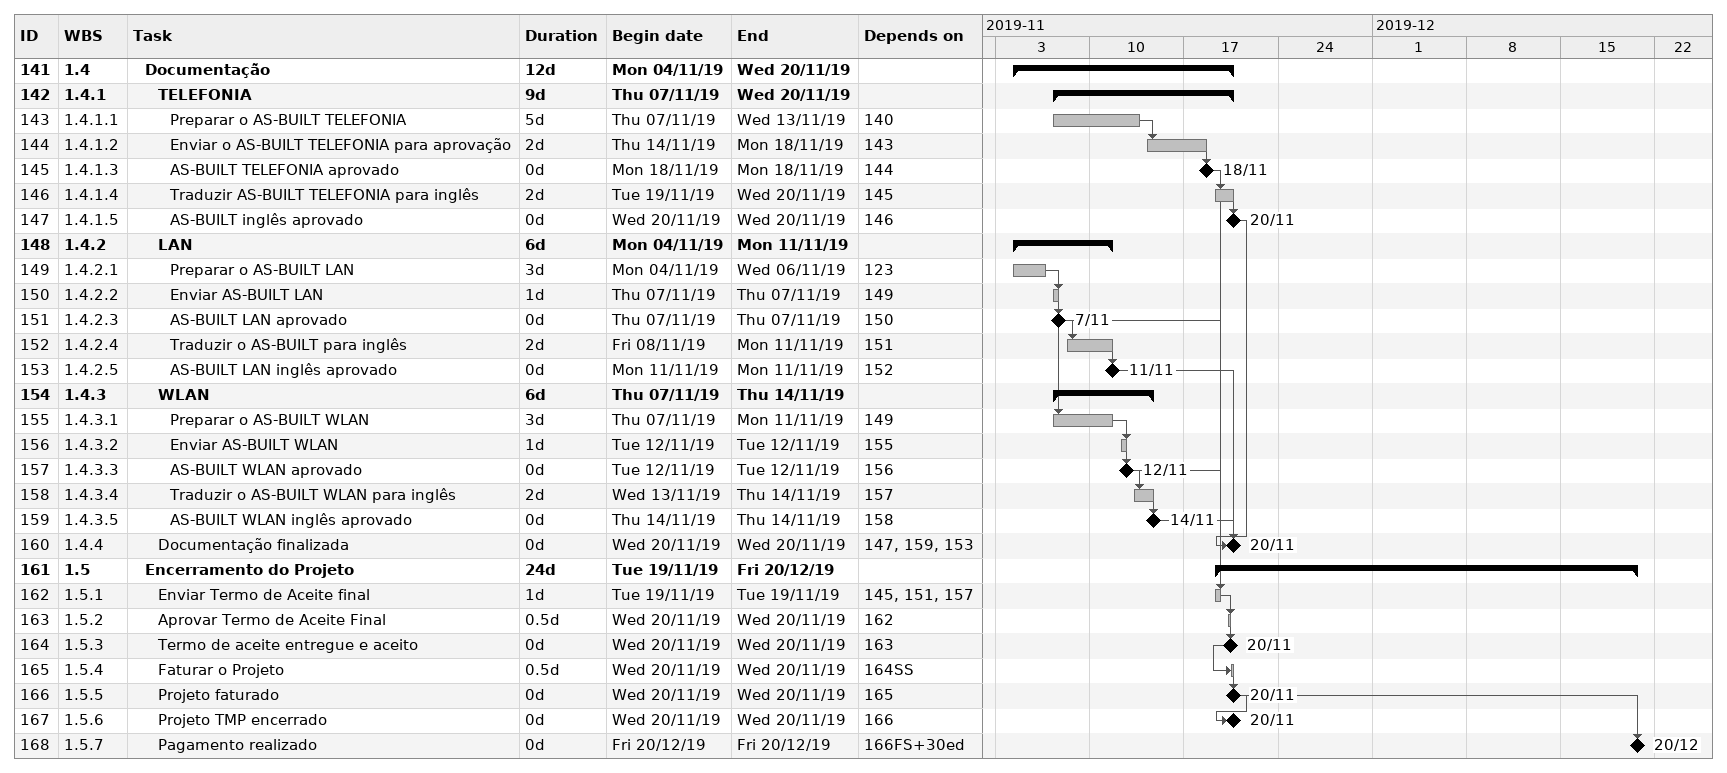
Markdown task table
| ID | WBS | Task | Duration | Start | Finish | Predecessors |
|---|---|---|---|---|---|---|
| 141 | 1.4 | **Documentação** | 12d | 2019-11-04 | 2019-11-20 |  |
| 142 | 1.4.1 | **TELEFONIA** | 9d | 2019-11-07 | 2019-11-20 |  |
| 143 | 1.4.1.1 | Preparar o AS-BUILT TELEFONIA | 5d | 2019-11-07 | 2019-11-13 | 140 |
| 144 | 1.4.1.2 | Enviar o AS-BUILT TELEFONIA para aprovação | 2d | 2019-11-14 | 2019-11-18 | 143 |
| 145 | 1.4.1.3 | AS-BUILT TELEFONIA aprovado | 0d | 2019-11-18 | 2019-11-18 | 144 |
| 146 | 1.4.1.4 | Traduzir AS-BUILT TELEFONIA para inglês | 2d | 2019-11-19 | 2019-11-20 | 145 |
| 147 | 1.4.1.5 | AS-BUILT inglês aprovado | 0d | 2019-11-20 | 2019-11-20 | 146 |
| 148 | 1.4.2 | **LAN** | 6d | 2019-11-04 | 2019-11-11 |  |
| 149 | 1.4.2.1 | Preparar o AS-BUILT LAN | 3d | 2019-11-04 | 2019-11-06 | 123 |
| 150 | 1.4.2.2 | Enviar AS-BUILT LAN | 1d | 2019-11-07 | 2019-11-07 | 149 |
| 151 | 1.4.2.3 | AS-BUILT LAN aprovado | 0d | 2019-11-07 | 2019-11-07 | 150 |
| 152 | 1.4.2.4 | Traduzir o AS-BUILT para inglês | 2d | 2019-11-08 | 2019-11-11 | 151 |
| 153 | 1.4.2.5 | AS-BUILT LAN inglês aprovado | 0d | 2019-11-11 | 2019-11-11 | 152 |
| 154 | 1.4.3 | **WLAN** | 6d | 2019-11-07 | 2019-11-14 |  |
| 155 | 1.4.3.1 | Preparar o AS-BUILT WLAN | 3d | 2019-11-07 | 2019-11-11 | 149 |
| 156 | 1.4.3.2 | Enviar AS-BUILT WLAN | 1d | 2019-11-12 | 2019-11-12 | 155 |
| 157 | 1.4.3.3 | AS-BUILT WLAN aprovado | 0d | 2019-11-12 | 2019-11-12 | 156 |
| 158 | 1.4.3.4 | Traduzir o AS-BUILT WLAN para inglês | 2d | 2019-11-13 | 2019-11-14 | 157 |
| 159 | 1.4.3.5 | AS-BUILT WLAN inglês aprovado | 0d | 2019-11-14 | 2019-11-14 | 158 |
| 160 | 1.4.4 | Documentação finalizada | 0d | 2019-11-20 | 2019-11-20 | 147, 159, 153 |
| 161 | 1.5 | **Encerramento do Projeto** | 24d | 2019-11-19 | 2019-12-20 |  |
| 162 | 1.5.1 | Enviar Termo de Aceite final | 1d | 2019-11-19 | 2019-11-19 | 145, 151, 157 |
| 163 | 1.5.2 | Aprovar Termo de Aceite Final | 0.5d | 2019-11-20 | 2019-11-20 | 162 |
| 164 | 1.5.3 | Termo de aceite entregue e aceito | 0d | 2019-11-20 | 2019-11-20 | 163 |
| 165 | 1.5.4 | Faturar o Projeto | 0.5d | 2019-11-20 | 2019-11-20 | 164SS |
| 166 | 1.5.5 | Projeto faturado | 0d | 2019-11-20 | 2019-11-20 | 165 |
| 167 | 1.5.6 | Projeto TMP encerrado | 0d | 2019-11-20 | 2019-11-20 | 166 |
| 168 | 1.5.7 | Pagamento realizado | 0d | 2019-12-20 | 2019-12-20 | 166FS+30ed |
